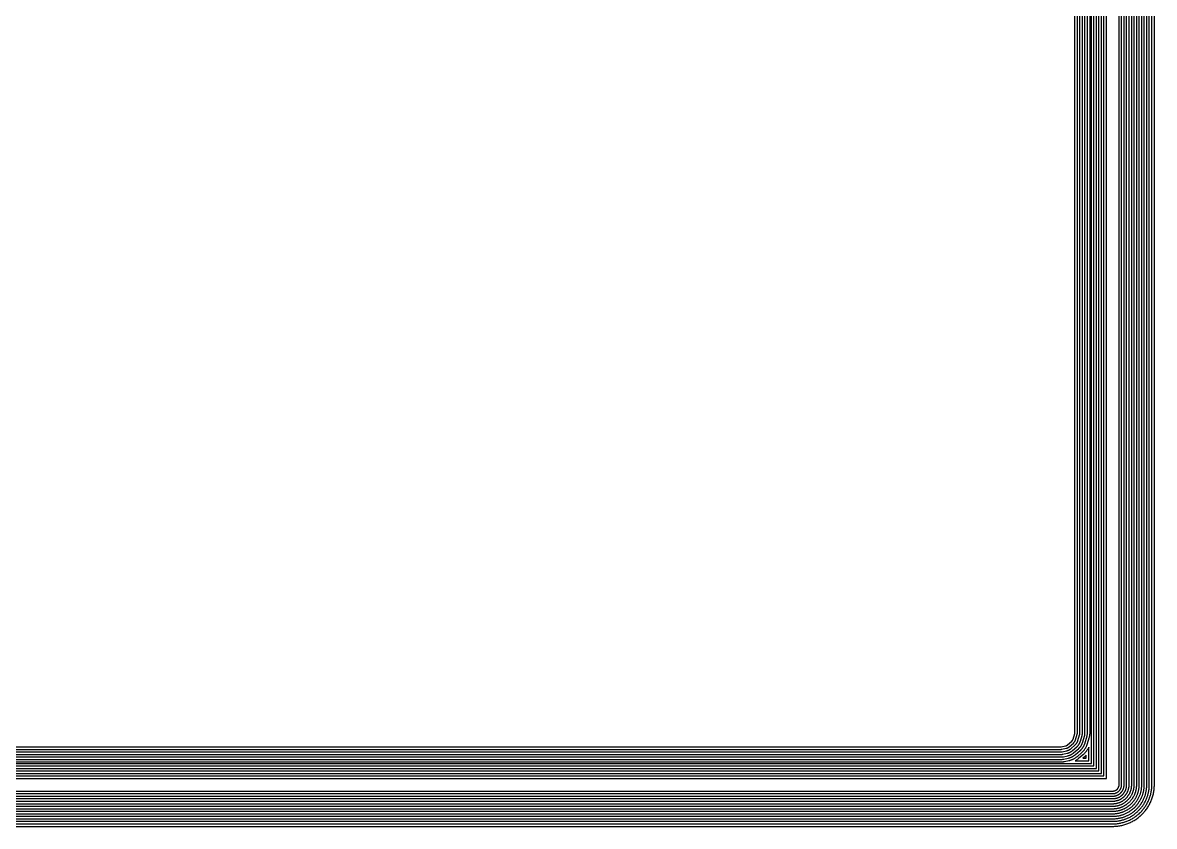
# Model space of a CAD drawing. Header units: metres. Extents: x 129.5 to 156.5, y -104.5 to -85.4.
# Drawn here: x 142.98 to 156.45, y -104.49 to -94.92 of the extents above; entities that cross this region are included whole.
import ezdxf

# ---------------------------------------------------------------- set-up
doc = ezdxf.new("R2010")
doc.units = ezdxf.units.M

msp = doc.modelspace()

# ---------------------------------------------------------------- linework, layer by layer
for points in [[(130, -104.067), (155.956, -104.067), (155.957, -104.067), (155.958, -104.067), (155.961, -104.067), (155.962, -104.067), (155.963, -104.067), (155.965, -104.067), (155.966, -104.066), (155.968, -104.066), (155.969, -104.066), (155.971, -104.066), (155.972, -104.065), (155.973, -104.065), (155.975, -104.064), (155.977, -104.064), (155.978, -104.064), (155.979, -104.063), (155.98, -104.063), (155.982, -104.062), (155.984, -104.062), (155.985, -104.061), (155.986, -104.061), (155.987, -104.06), (155.989, -104.059), (155.99, -104.059), (155.991, -104.058), (155.992, -104.058), (155.993, -104.057), (155.996, -104.056), (155.997, -104.055), (155.998, -104.054), (155.999, -104.054), (156, -104.053), (156.002, -104.051), (156.003, -104.051), (156.004, -104.05), (156.005, -104.049), (156.005, -104.048), (156.007, -104.047), (156.008, -104.046), (156.009, -104.045), (156.01, -104.044), (156.011, -104.043), (156.012, -104.041), (156.013, -104.041), (156.014, -104.04), (156.015, -104.039), (156.015, -104.038), (156.017, -104.036), (156.018, -104.035), (156.018, -104.034), (156.019, -104.033), (156.02, -104.032), (156.021, -104.029), (156.022, -104.028), (156.022, -104.027), (156.023, -104.026), (156.023, -104.025), (156.024, -104.023), (156.025, -104.022), (156.025, -104.021), (156.026, -104.02), (156.026, -104.018), (156.027, -104.016), (156.027, -104.015), (156.028, -104.014), (156.028, -104.013), (156.028, -104.011), (156.029, -104.009), (156.029, -104.008), (156.03, -104.007), (156.03, -104.005), (156.03, -104.004), (156.03, -104.002), (156.031, -104.001), (156.031, -103.999), (156.031, -103.998), (156.031, -103.997), (156.031, -103.994), (156.031, -103.993), (156.031, -103.992), (156.031, -85.852)], [(130, -104.097), (155.956, -104.097), (155.958, -104.097), (155.96, -104.097), (155.962, -104.097), (155.964, -104.097), (155.966, -104.097), (155.968, -104.096), (155.97, -104.096), (155.973, -104.096), (155.975, -104.095), (155.976, -104.095), (155.978, -104.095), (155.98, -104.094), (155.983, -104.094), (155.985, -104.093), (155.986, -104.092), (155.988, -104.092), (155.99, -104.091), (155.993, -104.09), (155.994, -104.09), (155.996, -104.089), (155.998, -104.088), (156, -104.087), (156.002, -104.086), (156.004, -104.086), (156.006, -104.085), (156.007, -104.084), (156.009, -104.083), (156.011, -104.081), (156.013, -104.08), (156.014, -104.079), (156.016, -104.078), (156.018, -104.077), (156.02, -104.076), (156.021, -104.074), (156.023, -104.073), (156.024, -104.072), (156.026, -104.071), (156.027, -104.069), (156.029, -104.068), (156.03, -104.066), (156.032, -104.065), (156.033, -104.063), (156.035, -104.062), (156.036, -104.06), (156.037, -104.059), (156.038, -104.057), (156.04, -104.056), (156.041, -104.054), (156.042, -104.052), (156.043, -104.05), (156.044, -104.049), (156.045, -104.047), (156.047, -104.045), (156.048, -104.043), (156.049, -104.042), (156.05, -104.04), (156.05, -104.038), (156.051, -104.036), (156.052, -104.034), (156.053, -104.032), (156.054, -104.03), (156.054, -104.029), (156.055, -104.026), (156.056, -104.024), (156.056, -104.022), (156.057, -104.021), (156.058, -104.019), (156.058, -104.016), (156.059, -104.014), (156.059, -104.012), (156.059, -104.011), (156.06, -104.009), (156.06, -104.006), (156.06, -104.004), (156.061, -104.002), (156.061, -104), (156.061, -103.998), (156.061, -103.996), (156.061, -103.994), (156.061, -103.992), (156.061, -85.852)], [(130, -104.127), (155.956, -104.127), (155.959, -104.127), (155.961, -104.127), (155.964, -104.127), (155.967, -104.127), (155.969, -104.126), (155.972, -104.126), (155.975, -104.126), (155.977, -104.125), (155.98, -104.125), (155.982, -104.124), (155.985, -104.124), (155.988, -104.123), (155.99, -104.123), (155.993, -104.122), (155.995, -104.121), (155.998, -104.12), (156, -104.12), (156.003, -104.119), (156.005, -104.118), (156.008, -104.117), (156.01, -104.116), (156.013, -104.115), (156.015, -104.113), (156.017, -104.112), (156.02, -104.111), (156.022, -104.11), (156.024, -104.108), (156.026, -104.107), (156.029, -104.106), (156.031, -104.104), (156.033, -104.103), (156.035, -104.101), (156.037, -104.1), (156.04, -104.098), (156.042, -104.096), (156.044, -104.095), (156.046, -104.093), (156.048, -104.091), (156.05, -104.089), (156.051, -104.087), (156.053, -104.086), (156.055, -104.084), (156.057, -104.082), (156.059, -104.08), (156.06, -104.078), (156.062, -104.076), (156.064, -104.073), (156.065, -104.071), (156.067, -104.069), (156.068, -104.067), (156.07, -104.065), (156.071, -104.062), (156.072, -104.06), (156.074, -104.058), (156.075, -104.056), (156.076, -104.053), (156.077, -104.051), (156.079, -104.049), (156.08, -104.046), (156.081, -104.044), (156.082, -104.041), (156.083, -104.039), (156.084, -104.036), (156.084, -104.034), (156.085, -104.031), (156.086, -104.029), (156.087, -104.026), (156.087, -104.024), (156.088, -104.021), (156.088, -104.018), (156.089, -104.016), (156.089, -104.013), (156.09, -104.011), (156.09, -104.008), (156.09, -104.005), (156.091, -104.003), (156.091, -104), (156.091, -103.997), (156.091, -103.995), (156.091, -103.992), (156.091, -85.852)], [(130, -104.157), (155.956, -104.157), (155.959, -104.157), (155.963, -104.157), (155.965, -104.157), (155.969, -104.157), (155.972, -104.156), (155.976, -104.156), (155.979, -104.155), (155.981, -104.155), (155.985, -104.154), (155.988, -104.154), (155.992, -104.153), (155.995, -104.152), (155.997, -104.152), (156.001, -104.151), (156.004, -104.15), (156.007, -104.149), (156.01, -104.148), (156.013, -104.147), (156.016, -104.146), (156.019, -104.144), (156.022, -104.143), (156.025, -104.142), (156.028, -104.141), (156.031, -104.139), (156.034, -104.138), (156.037, -104.136), (156.04, -104.134), (156.042, -104.133), (156.045, -104.131), (156.048, -104.129), (156.051, -104.127), (156.053, -104.125), (156.055, -104.124), (156.058, -104.122), (156.061, -104.12), (156.063, -104.117), (156.066, -104.115), (156.068, -104.113), (156.07, -104.111), (156.073, -104.109), (156.075, -104.106), (156.077, -104.104), (156.079, -104.102), (156.081, -104.099), (156.084, -104.097), (156.086, -104.094), (156.088, -104.091), (156.089, -104.089), (156.091, -104.087), (156.093, -104.084), (156.095, -104.081), (156.097, -104.078), (156.098, -104.076), (156.1, -104.073), (156.102, -104.07), (156.103, -104.067), (156.105, -104.064), (156.106, -104.061), (156.107, -104.058), (156.108, -104.055), (156.11, -104.052), (156.111, -104.049), (156.112, -104.046), (156.113, -104.043), (156.114, -104.04), (156.115, -104.037), (156.116, -104.033), (156.116, -104.031), (156.117, -104.028), (156.118, -104.024), (156.118, -104.021), (156.119, -104.017), (156.119, -104.015), (156.12, -104.012), (156.12, -104.008), (156.121, -104.005), (156.121, -104.001), (156.121, -103.999), (156.121, -103.995), (156.121, -103.992), (156.121, -85.852)], [(130, -104.187), (155.956, -104.187), (155.96, -104.187), (155.964, -104.187), (155.967, -104.187), (155.971, -104.186), (155.975, -104.186), (155.979, -104.186), (155.983, -104.185), (155.986, -104.185), (155.99, -104.184), (155.994, -104.183), (155.998, -104.182), (156.002, -104.181), (156.005, -104.181), (156.009, -104.18), (156.013, -104.179), (156.017, -104.177), (156.021, -104.176), (156.023, -104.175), (156.027, -104.174), (156.031, -104.172), (156.034, -104.171), (156.038, -104.169), (156.04, -104.168), (156.044, -104.166), (156.048, -104.164), (156.052, -104.162), (156.055, -104.16), (156.057, -104.159), (156.061, -104.156), (156.064, -104.154), (156.068, -104.152), (156.071, -104.149), (156.073, -104.148), (156.076, -104.145), (156.08, -104.143), (156.083, -104.14), (156.086, -104.137), (156.088, -104.136), (156.091, -104.133), (156.094, -104.13), (156.097, -104.127), (156.1, -104.124), (156.101, -104.122), (156.104, -104.119), (156.107, -104.116), (156.109, -104.112), (156.112, -104.109), (156.113, -104.107), (156.116, -104.104), (156.118, -104.1), (156.12, -104.097), (156.123, -104.093), (156.124, -104.091), (156.126, -104.088), (156.128, -104.084), (156.13, -104.08), (156.132, -104.076), (156.133, -104.074), (156.135, -104.07), (156.136, -104.067), (156.138, -104.063), (156.139, -104.059), (156.14, -104.057), (156.141, -104.053), (156.143, -104.049), (156.144, -104.045), (156.145, -104.041), (156.145, -104.038), (156.146, -104.034), (156.147, -104.03), (156.148, -104.026), (156.149, -104.022), (156.149, -104.019), (156.15, -104.015), (156.15, -104.011), (156.15, -104.007), (156.151, -104.003), (156.151, -104), (156.151, -103.996), (156.151, -103.992), (156.151, -85.852)], [(130, -104.217), (155.956, -104.217), (155.961, -104.217), (155.966, -104.217), (155.968, -104.217), (155.973, -104.216), (155.978, -104.216), (155.983, -104.215), (155.988, -104.215), (155.99, -104.214), (155.995, -104.214), (156, -104.213), (156.005, -104.212), (156.009, -104.211), (156.012, -104.21), (156.017, -104.209), (156.021, -104.207), (156.026, -104.206), (156.031, -104.204), (156.033, -104.203), (156.038, -104.202), (156.042, -104.2), (156.047, -104.198), (156.051, -104.196), (156.053, -104.195), (156.058, -104.193), (156.062, -104.19), (156.066, -104.188), (156.071, -104.186), (156.073, -104.184), (156.077, -104.182), (156.081, -104.179), (156.085, -104.176), (156.089, -104.173), (156.091, -104.172), (156.095, -104.169), (156.099, -104.166), (156.103, -104.163), (156.106, -104.16), (156.108, -104.158), (156.112, -104.155), (156.115, -104.151), (156.119, -104.148), (156.122, -104.144), (156.124, -104.142), (156.127, -104.139), (156.13, -104.135), (156.133, -104.131), (156.136, -104.127), (156.137, -104.125), (156.14, -104.121), (156.143, -104.117), (156.146, -104.113), (156.148, -104.109), (156.15, -104.107), (156.152, -104.102), (156.154, -104.098), (156.157, -104.094), (156.159, -104.089), (156.16, -104.087), (156.162, -104.083), (156.164, -104.078), (156.166, -104.074), (156.167, -104.069), (156.168, -104.067), (156.17, -104.062), (156.171, -104.057), (156.173, -104.053), (156.174, -104.048), (156.175, -104.045), (156.176, -104.041), (156.177, -104.036), (156.178, -104.031), (156.178, -104.026), (156.179, -104.024), (156.179, -104.019), (156.18, -104.014), (156.18, -104.009), (156.181, -104.004), (156.181, -104.002), (156.181, -103.997), (156.181, -103.992), (156.181, -85.852)], [(130, -104.247), (155.956, -104.247), (155.962, -104.247), (155.967, -104.247), (155.97, -104.247), (155.975, -104.246), (155.981, -104.246), (155.987, -104.245), (155.992, -104.244), (155.995, -104.244), (156, -104.243), (156.006, -104.242), (156.011, -104.241), (156.017, -104.24), (156.019, -104.239), (156.025, -104.238), (156.03, -104.236), (156.035, -104.234), (156.041, -104.232), (156.043, -104.232), (156.048, -104.23), (156.054, -104.228), (156.059, -104.225), (156.064, -104.223), (156.066, -104.222), (156.071, -104.22), (156.076, -104.217), (156.081, -104.214), (156.086, -104.211), (156.088, -104.21), (156.093, -104.207), (156.098, -104.204), (156.102, -104.201), (156.107, -104.198), (156.109, -104.196), (156.113, -104.193), (156.118, -104.189), (156.122, -104.185), (156.126, -104.182), (156.128, -104.18), (156.132, -104.176), (156.136, -104.172), (156.14, -104.168), (156.144, -104.164), (156.146, -104.162), (156.149, -104.158), (156.153, -104.154), (156.157, -104.149), (156.16, -104.145), (156.162, -104.143), (156.165, -104.138), (156.168, -104.134), (156.171, -104.129), (156.174, -104.124), (156.175, -104.122), (156.178, -104.117), (156.181, -104.112), (156.184, -104.107), (156.186, -104.102), (156.187, -104.1), (156.189, -104.095), (156.192, -104.09), (156.194, -104.084), (156.196, -104.079), (156.196, -104.077), (156.198, -104.071), (156.2, -104.066), (156.202, -104.061), (156.203, -104.055), (156.204, -104.053), (156.205, -104.047), (156.206, -104.042), (156.207, -104.036), (156.208, -104.031), (156.208, -104.028), (156.209, -104.023), (156.21, -104.017), (156.21, -104.011), (156.211, -104.006), (156.211, -104.003), (156.211, -103.998), (156.211, -103.992), (156.211, -85.852)], [(130, -104.277), (155.956, -104.277), (155.962, -104.277), (155.969, -104.277), (155.971, -104.277), (155.978, -104.276), (155.984, -104.276), (155.99, -104.275), (155.997, -104.274), (155.999, -104.274), (156.005, -104.273), (156.012, -104.272), (156.018, -104.27), (156.024, -104.269), (156.026, -104.268), (156.033, -104.267), (156.039, -104.265), (156.045, -104.263), (156.051, -104.261), (156.053, -104.26), (156.059, -104.258), (156.065, -104.255), (156.071, -104.253), (156.077, -104.25), (156.079, -104.249), (156.085, -104.246), (156.09, -104.243), (156.096, -104.24), (156.101, -104.237), (156.104, -104.236), (156.109, -104.232), (156.114, -104.229), (156.12, -104.225), (156.125, -104.222), (156.127, -104.22), (156.132, -104.216), (156.137, -104.212), (156.142, -104.208), (156.146, -104.204), (156.148, -104.202), (156.153, -104.198), (156.158, -104.194), (156.162, -104.189), (156.166, -104.184), (156.168, -104.182), (156.172, -104.178), (156.176, -104.173), (156.18, -104.168), (156.184, -104.163), (156.186, -104.161), (156.189, -104.156), (156.193, -104.15), (156.196, -104.145), (156.2, -104.14), (156.201, -104.137), (156.204, -104.132), (156.207, -104.126), (156.21, -104.121), (156.213, -104.115), (156.214, -104.113), (156.217, -104.107), (156.219, -104.101), (156.222, -104.095), (156.224, -104.089), (156.225, -104.087), (156.227, -104.081), (156.229, -104.075), (156.231, -104.069), (156.232, -104.062), (156.233, -104.06), (156.234, -104.054), (156.236, -104.048), (156.237, -104.041), (156.238, -104.035), (156.238, -104.033), (156.239, -104.026), (156.24, -104.02), (156.24, -104.014), (156.241, -104.007), (156.241, -104.005), (156.241, -103.998), (156.241, -103.992), (156.241, -85.852)], [(130, -104.307), (155.956, -104.307), (155.963, -104.307), (155.97, -104.307), (155.973, -104.307), (155.98, -104.306), (155.987, -104.305), (155.994, -104.305), (156.001, -104.304), (156.003, -104.303), (156.01, -104.302), (156.017, -104.301), (156.024, -104.299), (156.031, -104.298), (156.034, -104.297), (156.041, -104.295), (156.047, -104.293), (156.054, -104.291), (156.061, -104.289), (156.063, -104.288), (156.07, -104.286), (156.077, -104.283), (156.083, -104.28), (156.09, -104.277), (156.092, -104.276), (156.098, -104.273), (156.104, -104.27), (156.111, -104.266), (156.117, -104.263), (156.119, -104.262), (156.125, -104.258), (156.131, -104.254), (156.137, -104.25), (156.143, -104.246), (156.145, -104.244), (156.15, -104.24), (156.156, -104.236), (156.161, -104.231), (156.167, -104.226), (156.168, -104.225), (156.174, -104.22), (156.179, -104.215), (156.184, -104.21), (156.189, -104.204), (156.19, -104.203), (156.195, -104.197), (156.2, -104.192), (156.204, -104.186), (156.208, -104.181), (156.21, -104.179), (156.214, -104.173), (156.218, -104.167), (156.222, -104.161), (156.226, -104.155), (156.227, -104.153), (156.23, -104.147), (156.234, -104.14), (156.237, -104.134), (156.24, -104.128), (156.241, -104.126), (156.244, -104.119), (156.247, -104.113), (156.25, -104.106), (156.252, -104.099), (156.253, -104.097), (156.255, -104.09), (156.257, -104.083), (156.259, -104.077), (156.261, -104.07), (156.262, -104.067), (156.263, -104.06), (156.265, -104.053), (156.266, -104.046), (156.267, -104.039), (156.268, -104.037), (156.269, -104.03), (156.269, -104.023), (156.27, -104.016), (156.271, -104.009), (156.271, -104.006), (156.271, -103.999), (156.271, -103.992), (156.271, -85.852)], [(130, -104.337), (155.956, -104.337), (155.964, -104.337), (155.972, -104.337), (155.974, -104.337), (155.982, -104.336), (155.99, -104.335), (155.998, -104.334), (156.005, -104.333), (156.008, -104.333), (156.016, -104.332), (156.023, -104.33), (156.031, -104.329), (156.039, -104.327), (156.041, -104.326), (156.049, -104.324), (156.056, -104.322), (156.064, -104.32), (156.071, -104.317), (156.073, -104.316), (156.081, -104.314), (156.088, -104.311), (156.095, -104.308), (156.102, -104.304), (156.105, -104.303), (156.112, -104.3), (156.119, -104.296), (156.126, -104.292), (156.132, -104.289), (156.134, -104.287), (156.141, -104.283), (156.148, -104.279), (156.154, -104.274), (156.161, -104.27), (156.162, -104.268), (156.169, -104.264), (156.175, -104.259), (156.181, -104.254), (156.187, -104.248), (156.189, -104.247), (156.194, -104.241), (156.2, -104.236), (156.205, -104.23), (156.211, -104.225), (156.212, -104.223), (156.218, -104.217), (156.223, -104.211), (156.228, -104.205), (156.232, -104.198), (156.234, -104.197), (156.238, -104.19), (156.243, -104.184), (156.247, -104.177), (156.251, -104.17), (156.253, -104.168), (156.256, -104.162), (156.26, -104.155), (156.264, -104.148), (156.267, -104.141), (156.268, -104.138), (156.272, -104.131), (156.275, -104.124), (156.278, -104.117), (156.28, -104.109), (156.281, -104.107), (156.284, -104.1), (156.286, -104.092), (156.288, -104.085), (156.29, -104.077), (156.291, -104.075), (156.293, -104.067), (156.294, -104.059), (156.296, -104.052), (156.297, -104.044), (156.297, -104.041), (156.298, -104.034), (156.299, -104.026), (156.3, -104.018), (156.301, -104.01), (156.301, -104.008), (156.301, -104), (156.301, -103.992), (156.301, -85.852)], [(130, -104.367), (155.956, -104.367), (155.965, -104.367), (155.973, -104.367), (155.976, -104.366), (155.984, -104.366), (155.993, -104.365), (156.001, -104.364), (156.01, -104.363), (156.012, -104.363), (156.021, -104.361), (156.029, -104.36), (156.038, -104.358), (156.046, -104.356), (156.048, -104.355), (156.057, -104.353), (156.065, -104.351), (156.073, -104.348), (156.081, -104.345), (156.083, -104.345), (156.092, -104.342), (156.1, -104.338), (156.107, -104.335), (156.115, -104.332), (156.117, -104.33), (156.125, -104.327), (156.133, -104.323), (156.14, -104.319), (156.148, -104.314), (156.15, -104.313), (156.157, -104.308), (156.164, -104.304), (156.171, -104.299), (156.178, -104.294), (156.18, -104.292), (156.187, -104.287), (156.194, -104.282), (156.2, -104.276), (156.207, -104.271), (156.209, -104.269), (156.215, -104.263), (156.221, -104.257), (156.227, -104.251), (156.233, -104.245), (156.235, -104.243), (156.24, -104.236), (156.246, -104.23), (156.251, -104.223), (156.256, -104.216), (156.258, -104.214), (156.263, -104.207), (156.268, -104.2), (156.272, -104.193), (156.277, -104.186), (156.278, -104.184), (156.283, -104.176), (156.287, -104.169), (156.291, -104.161), (156.294, -104.153), (156.296, -104.151), (156.299, -104.143), (156.302, -104.136), (156.306, -104.128), (156.309, -104.119), (156.309, -104.117), (156.312, -104.109), (156.315, -104.101), (156.317, -104.093), (156.319, -104.084), (156.32, -104.082), (156.322, -104.074), (156.324, -104.065), (156.325, -104.057), (156.327, -104.048), (156.327, -104.046), (156.328, -104.037), (156.329, -104.029), (156.33, -104.02), (156.33, -104.012), (156.331, -104.009), (156.331, -104.001), (156.331, -103.992), (156.331, -85.852)], [(130, -104.397), (155.956, -104.397), (155.965, -104.397), (155.975, -104.397), (155.977, -104.396), (155.986, -104.396), (155.996, -104.395), (156.005, -104.394), (156.014, -104.393), (156.017, -104.392), (156.026, -104.391), (156.035, -104.389), (156.044, -104.387), (156.053, -104.385), (156.056, -104.385), (156.065, -104.382), (156.074, -104.38), (156.082, -104.377), (156.091, -104.374), (156.094, -104.373), (156.102, -104.37), (156.111, -104.366), (156.12, -104.363), (156.128, -104.359), (156.13, -104.358), (156.139, -104.353), (156.147, -104.349), (156.155, -104.345), (156.163, -104.34), (156.165, -104.339), (156.173, -104.334), (156.181, -104.329), (156.189, -104.323), (156.196, -104.318), (156.198, -104.317), (156.206, -104.311), (156.213, -104.305), (156.22, -104.299), (156.227, -104.293), (156.229, -104.291), (156.236, -104.285), (156.242, -104.278), (156.249, -104.272), (156.255, -104.265), (156.257, -104.263), (156.263, -104.256), (156.269, -104.249), (156.275, -104.242), (156.281, -104.234), (156.282, -104.232), (156.287, -104.225), (156.293, -104.217), (156.298, -104.209), (156.303, -104.201), (156.304, -104.199), (156.309, -104.191), (156.313, -104.183), (156.317, -104.175), (156.322, -104.166), (156.323, -104.164), (156.327, -104.156), (156.33, -104.147), (156.334, -104.138), (156.337, -104.13), (156.338, -104.127), (156.341, -104.118), (156.344, -104.11), (156.346, -104.101), (156.349, -104.092), (156.349, -104.089), (156.351, -104.08), (156.353, -104.071), (156.355, -104.062), (156.356, -104.053), (156.357, -104.05), (156.358, -104.041), (156.359, -104.032), (156.36, -104.022), (156.36, -104.013), (156.361, -104.011), (156.361, -104.001), (156.361, -103.992), (156.361, -85.852)], [(130, -104.427), (155.956, -104.427), (155.966, -104.427), (155.976, -104.427), (155.979, -104.426), (155.989, -104.426), (155.999, -104.425), (156.009, -104.424), (156.019, -104.422), (156.021, -104.422), (156.031, -104.42), (156.041, -104.419), (156.051, -104.417), (156.061, -104.414), (156.063, -104.414), (156.073, -104.411), (156.082, -104.408), (156.092, -104.405), (156.101, -104.402), (156.104, -104.401), (156.113, -104.398), (156.122, -104.394), (156.132, -104.39), (156.141, -104.386), (156.143, -104.385), (156.152, -104.38), (156.161, -104.376), (156.17, -104.371), (156.179, -104.366), (156.181, -104.364), (156.189, -104.359), (156.198, -104.354), (156.206, -104.348), (156.214, -104.342), (156.216, -104.341), (156.224, -104.335), (156.232, -104.328), (156.24, -104.322), (156.247, -104.315), (156.249, -104.313), (156.256, -104.307), (156.264, -104.3), (156.271, -104.292), (156.277, -104.285), (156.279, -104.283), (156.286, -104.276), (156.292, -104.268), (156.299, -104.26), (156.305, -104.252), (156.306, -104.25), (156.312, -104.242), (156.318, -104.234), (156.323, -104.225), (156.328, -104.217), (156.33, -104.215), (156.335, -104.206), (156.34, -104.197), (156.344, -104.188), (156.349, -104.179), (156.35, -104.177), (156.354, -104.168), (156.358, -104.158), (156.362, -104.149), (156.365, -104.14), (156.366, -104.137), (156.369, -104.128), (156.372, -104.118), (156.375, -104.109), (156.378, -104.099), (156.378, -104.097), (156.381, -104.087), (156.383, -104.077), (156.384, -104.067), (156.386, -104.057), (156.386, -104.055), (156.388, -104.045), (156.389, -104.035), (156.39, -104.025), (156.39, -104.015), (156.391, -104.012), (156.391, -104.002), (156.391, -103.992), (156.391, -85.852)], [(130, -104.457), (155.956, -104.457), (155.967, -104.457), (155.978, -104.456), (155.98, -104.456), (155.991, -104.456), (156.002, -104.455), (156.012, -104.454), (156.023, -104.452), (156.025, -104.452), (156.036, -104.45), (156.047, -104.448), (156.057, -104.446), (156.068, -104.443), (156.07, -104.443), (156.081, -104.44), (156.091, -104.437), (156.101, -104.434), (156.111, -104.43), (156.114, -104.429), (156.124, -104.426), (156.134, -104.422), (156.144, -104.417), (156.154, -104.413), (156.156, -104.412), (156.166, -104.407), (156.175, -104.402), (156.185, -104.397), (156.194, -104.391), (156.196, -104.39), (156.205, -104.385), (156.214, -104.379), (156.223, -104.373), (156.232, -104.366), (156.234, -104.365), (156.243, -104.358), (156.251, -104.351), (156.259, -104.345), (156.267, -104.337), (156.269, -104.336), (156.277, -104.328), (156.285, -104.321), (156.292, -104.313), (156.3, -104.305), (156.301, -104.303), (156.309, -104.295), (156.315, -104.287), (156.322, -104.279), (156.329, -104.27), (156.33, -104.268), (156.337, -104.259), (156.343, -104.25), (156.349, -104.241), (156.354, -104.232), (156.355, -104.23), (156.361, -104.221), (156.366, -104.211), (156.371, -104.202), (156.376, -104.192), (156.377, -104.19), (156.381, -104.18), (156.386, -104.17), (156.39, -104.16), (156.393, -104.15), (156.394, -104.147), (156.398, -104.137), (156.401, -104.127), (156.404, -104.117), (156.407, -104.106), (156.407, -104.104), (156.41, -104.093), (156.412, -104.083), (156.414, -104.072), (156.416, -104.061), (156.416, -104.059), (156.418, -104.048), (156.419, -104.038), (156.42, -104.027), (156.42, -104.016), (156.42, -104.014), (156.421, -104.003), (156.421, -103.992), (156.421, -85.852)], [(130, -104.487), (155.956, -104.487), (155.968, -104.487), (155.979, -104.486), (155.982, -104.486), (155.993, -104.486), (156.005, -104.485), (156.016, -104.483), (156.027, -104.482), (156.03, -104.481), (156.041, -104.48), (156.053, -104.478), (156.064, -104.475), (156.075, -104.472), (156.077, -104.472), (156.089, -104.469), (156.1, -104.466), (156.111, -104.462), (156.122, -104.458), (156.124, -104.458), (156.135, -104.454), (156.145, -104.449), (156.156, -104.445), (156.167, -104.44), (156.169, -104.439), (156.179, -104.434), (156.189, -104.429), (156.199, -104.423), (156.209, -104.417), (156.212, -104.416), (156.221, -104.41), (156.231, -104.404), (156.241, -104.397), (156.25, -104.39), (156.252, -104.389), (156.261, -104.382), (156.27, -104.375), (156.279, -104.367), (156.288, -104.36), (156.289, -104.358), (156.298, -104.35), (156.306, -104.342), (156.314, -104.334), (156.322, -104.325), (156.324, -104.324), (156.331, -104.315), (156.339, -104.306), (156.346, -104.297), (156.353, -104.288), (156.354, -104.286), (156.361, -104.277), (156.368, -104.267), (156.374, -104.257), (156.38, -104.248), (156.381, -104.245), (156.387, -104.235), (156.393, -104.225), (156.398, -104.215), (156.403, -104.205), (156.404, -104.203), (156.409, -104.192), (156.413, -104.181), (156.418, -104.171), (156.422, -104.16), (156.422, -104.158), (156.426, -104.147), (156.43, -104.136), (156.433, -104.125), (156.436, -104.113), (156.436, -104.111), (156.439, -104.1), (156.442, -104.089), (156.444, -104.077), (156.445, -104.066), (156.446, -104.063), (156.447, -104.052), (156.449, -104.041), (156.45, -104.029), (156.45, -104.018), (156.45, -104.015), (156.451, -104.004), (156.451, -103.992), (156.451, -85.852)], [(130.075, -85.927), (130.075, -103.917), (155.881, -103.917), (155.881, -85.927), (130.075, -85.927)], [(130.105, -85.957), (130.105, -103.887), (155.851, -103.887), (155.851, -85.957), (130.105, -85.957)], [(130.135, -85.987), (130.135, -103.857), (155.821, -103.857), (155.821, -85.987), (130.135, -85.987)], [(130.165, -86.017), (130.165, -103.827), (155.791, -103.827), (155.791, -86.017), (130.165, -86.017)], [(130.195, -86.047), (130.195, -103.797), (155.761, -103.797), (155.761, -86.047), (130.195, -86.047)], [(130.225, -86.077), (130.225, -103.767), (155.731, -103.767), (155.731, -86.077), (130.225, -86.077)], [(130.255, -86.107), (130.255, -103.737), (155.701, -103.737), (155.701, -86.107), (130.255, -86.107)], [(130.625, -103.541), (155.331, -103.541), (155.333, -103.541), (155.334, -103.541), (155.335, -103.541), (155.336, -103.541), (155.337, -103.541), (155.339, -103.541), (155.34, -103.541), (155.341, -103.541), (155.342, -103.54), (155.394, -103.529), (155.395, -103.529), (155.396, -103.529), (155.397, -103.528), (155.398, -103.528), (155.4, -103.527), (155.401, -103.527), (155.402, -103.527), (155.403, -103.526), (155.404, -103.526), (155.405, -103.525), (155.407, -103.524), (155.408, -103.524), (155.409, -103.523), (155.41, -103.523), (155.411, -103.522), (155.412, -103.521), (155.413, -103.52), (155.414, -103.52), (155.415, -103.519), (155.416, -103.518), (155.469, -103.472), (155.469, -103.472), (155.47, -103.471), (155.471, -103.47), (155.472, -103.469), (155.473, -103.468), (155.474, -103.467), (155.475, -103.466), (155.475, -103.465), (155.476, -103.464), (155.477, -103.463), (155.478, -103.462), (155.478, -103.461), (155.479, -103.46), (155.479, -103.459), (155.48, -103.458), (155.481, -103.457), (155.481, -103.456), (155.482, -103.454), (155.482, -103.453), (155.483, -103.452), (155.483, -103.451), (155.483, -103.45), (155.484, -103.449), (155.503, -103.382), (155.504, -103.38), (155.504, -103.379), (155.504, -103.378), (155.505, -103.377), (155.505, -103.376), (155.505, -103.375), (155.505, -103.373), (155.505, -103.372), (155.505, -103.371), (155.505, -103.37), (155.505, -103.369), (155.505, -103.367), (155.505, -86.477)], [(130.625, -103.571), (155.331, -103.571), (155.333, -103.571), (155.335, -103.571), (155.337, -103.571), (155.339, -103.571), (155.341, -103.571), (155.343, -103.571), (155.345, -103.57), (155.347, -103.57), (155.349, -103.57), (155.4, -103.558), (155.402, -103.558), (155.404, -103.558), (155.406, -103.557), (155.408, -103.556), (155.41, -103.556), (155.412, -103.555), (155.413, -103.554), (155.415, -103.554), (155.417, -103.553), (155.419, -103.552), (155.421, -103.551), (155.422, -103.55), (155.424, -103.549), (155.426, -103.548), (155.427, -103.547), (155.429, -103.546), (155.431, -103.545), (155.432, -103.543), (155.434, -103.542), (155.435, -103.541), (155.488, -103.495), (155.49, -103.494), (155.491, -103.492), (155.493, -103.491), (155.494, -103.49), (155.495, -103.488), (155.497, -103.487), (155.498, -103.485), (155.499, -103.483), (155.5, -103.482), (155.501, -103.48), (155.503, -103.479), (155.504, -103.477), (155.505, -103.475), (155.506, -103.474), (155.507, -103.472), (155.508, -103.47), (155.508, -103.468), (155.509, -103.466), (155.51, -103.465), (155.511, -103.463), (155.511, -103.461), (155.512, -103.459), (155.513, -103.457), (155.532, -103.39), (155.533, -103.388), (155.533, -103.386), (155.534, -103.385), (155.534, -103.383), (155.534, -103.381), (155.535, -103.379), (155.535, -103.377), (155.535, -103.375), (155.535, -103.373), (155.535, -103.371), (155.535, -103.369), (155.535, -103.367), (155.535, -86.477)], [(130.625, -103.601), (155.331, -103.601), (155.334, -103.601), (155.337, -103.601), (155.339, -103.601), (155.342, -103.601), (155.345, -103.601), (155.347, -103.6), (155.35, -103.6), (155.352, -103.6), (155.355, -103.599), (155.406, -103.588), (155.409, -103.587), (155.412, -103.586), (155.414, -103.586), (155.417, -103.585), (155.42, -103.584), (155.422, -103.583), (155.425, -103.582), (155.427, -103.581), (155.43, -103.58), (155.432, -103.579), (155.435, -103.577), (155.437, -103.576), (155.439, -103.575), (155.442, -103.573), (155.444, -103.572), (155.446, -103.57), (155.449, -103.569), (155.451, -103.567), (155.453, -103.565), (155.455, -103.563), (155.508, -103.518), (155.51, -103.516), (155.512, -103.514), (155.514, -103.512), (155.516, -103.51), (155.518, -103.508), (155.519, -103.506), (155.521, -103.504), (155.523, -103.502), (155.524, -103.5), (155.526, -103.497), (155.528, -103.495), (155.529, -103.493), (155.531, -103.491), (155.532, -103.488), (155.533, -103.486), (155.534, -103.483), (155.536, -103.481), (155.537, -103.478), (155.538, -103.476), (155.539, -103.473), (155.54, -103.471), (155.541, -103.468), (155.541, -103.466), (155.561, -103.398), (155.562, -103.396), (155.562, -103.393), (155.563, -103.391), (155.564, -103.388), (155.564, -103.386), (155.564, -103.383), (155.565, -103.381), (155.565, -103.378), (155.565, -103.375), (155.565, -103.373), (155.565, -103.37), (155.565, -103.367), (155.565, -86.477)], [(130.625, -103.631), (155.331, -103.631), (155.335, -103.631), (155.338, -103.631), (155.341, -103.631), (155.345, -103.631), (155.348, -103.631), (155.351, -103.63), (155.355, -103.63), (155.358, -103.629), (155.361, -103.628), (155.413, -103.617), (155.416, -103.616), (155.42, -103.615), (155.423, -103.614), (155.426, -103.613), (155.43, -103.612), (155.433, -103.611), (155.436, -103.61), (155.439, -103.608), (155.443, -103.607), (155.446, -103.605), (155.449, -103.604), (155.452, -103.602), (155.455, -103.6), (155.458, -103.599), (155.461, -103.597), (155.464, -103.595), (155.467, -103.593), (155.469, -103.591), (155.472, -103.588), (155.475, -103.586), (155.527, -103.54), (155.53, -103.538), (155.533, -103.536), (155.535, -103.533), (155.538, -103.531), (155.54, -103.528), (155.542, -103.526), (155.544, -103.523), (155.547, -103.52), (155.549, -103.517), (155.551, -103.515), (155.553, -103.512), (155.555, -103.509), (155.556, -103.506), (155.558, -103.503), (155.56, -103.5), (155.561, -103.497), (155.563, -103.493), (155.564, -103.49), (155.566, -103.487), (155.567, -103.484), (155.568, -103.481), (155.569, -103.477), (155.57, -103.474), (155.59, -103.407), (155.591, -103.404), (155.592, -103.401), (155.592, -103.397), (155.593, -103.394), (155.594, -103.391), (155.594, -103.387), (155.595, -103.384), (155.595, -103.381), (155.595, -103.377), (155.595, -103.374), (155.595, -103.371), (155.595, -103.367), (155.595, -86.477)], [(130.625, -103.661), (155.331, -103.661), (155.336, -103.661), (155.34, -103.661), (155.344, -103.661), (155.348, -103.661), (155.352, -103.66), (155.356, -103.66), (155.36, -103.659), (155.364, -103.658), (155.368, -103.658), (155.419, -103.646), (155.423, -103.645), (155.427, -103.644), (155.431, -103.643), (155.436, -103.642), (155.44, -103.641), (155.444, -103.639), (155.448, -103.638), (155.451, -103.636), (155.455, -103.634), (155.459, -103.632), (155.463, -103.63), (155.467, -103.628), (155.47, -103.626), (155.474, -103.624), (155.477, -103.622), (155.481, -103.619), (155.484, -103.617), (155.488, -103.614), (155.491, -103.612), (155.494, -103.609), (155.547, -103.563), (155.55, -103.56), (155.553, -103.557), (155.556, -103.554), (155.559, -103.551), (155.562, -103.548), (155.565, -103.545), (155.568, -103.542), (155.57, -103.539), (155.573, -103.535), (155.575, -103.532), (155.578, -103.528), (155.58, -103.525), (155.582, -103.521), (155.584, -103.517), (155.586, -103.514), (155.588, -103.51), (155.59, -103.506), (155.592, -103.502), (155.593, -103.498), (155.595, -103.494), (155.596, -103.49), (155.598, -103.486), (155.599, -103.482), (155.619, -103.415), (155.62, -103.412), (155.621, -103.408), (155.622, -103.404), (155.622, -103.4), (155.623, -103.396), (155.624, -103.392), (155.624, -103.388), (155.625, -103.384), (155.625, -103.38), (155.625, -103.376), (155.625, -103.372), (155.625, -103.367), (155.625, -86.477)], [(130.625, -103.691), (155.331, -103.691), (155.336, -103.691), (155.341, -103.691), (155.346, -103.691), (155.351, -103.691), (155.355, -103.69), (155.36, -103.689), (155.365, -103.689), (155.369, -103.688), (155.374, -103.687), (155.426, -103.676), (155.43, -103.675), (155.435, -103.673), (155.44, -103.672), (155.445, -103.671), (155.45, -103.669), (155.454, -103.667), (155.459, -103.665), (155.463, -103.663), (155.468, -103.661), (155.473, -103.659), (155.477, -103.657), (155.481, -103.654), (155.486, -103.652), (155.49, -103.649), (155.494, -103.647), (155.498, -103.644), (155.502, -103.641), (155.506, -103.638), (155.51, -103.635), (155.514, -103.631), (155.567, -103.586), (155.571, -103.582), (155.574, -103.579), (155.578, -103.576), (155.581, -103.572), (155.584, -103.568), (155.588, -103.565), (155.591, -103.561), (155.594, -103.557), (155.597, -103.553), (155.6, -103.549), (155.603, -103.545), (155.605, -103.541), (155.608, -103.536), (155.61, -103.532), (155.613, -103.528), (155.615, -103.523), (155.617, -103.519), (155.619, -103.514), (155.621, -103.51), (155.623, -103.505), (155.625, -103.5), (155.626, -103.496), (155.628, -103.491), (155.647, -103.424), (155.649, -103.419), (155.65, -103.415), (155.651, -103.41), (155.652, -103.405), (155.653, -103.401), (155.653, -103.396), (155.654, -103.391), (155.655, -103.387), (155.655, -103.382), (155.655, -103.377), (155.655, -103.372), (155.655, -103.367), (155.655, -86.477)], [(130.625, -103.721), (155.331, -103.721), (155.337, -103.721), (155.342, -103.721), (155.348, -103.721), (155.353, -103.72), (155.359, -103.72), (155.364, -103.719), (155.37, -103.718), (155.375, -103.717), (155.38, -103.716), (155.432, -103.705), (155.438, -103.704), (155.443, -103.702), (155.449, -103.701), (155.454, -103.699), (155.46, -103.697), (155.465, -103.695), (155.47, -103.693), (155.476, -103.691), (155.481, -103.688), (155.486, -103.686), (155.491, -103.683), (155.496, -103.681), (155.501, -103.678), (155.506, -103.675), (155.511, -103.672), (155.516, -103.668), (155.52, -103.665), (155.525, -103.661), (155.529, -103.658), (155.534, -103.654), (155.586, -103.608), (155.591, -103.605), (155.595, -103.601), (155.599, -103.597), (155.603, -103.593), (155.607, -103.588), (155.611, -103.584), (155.614, -103.58), (155.618, -103.575), (155.621, -103.571), (155.625, -103.566), (155.628, -103.561), (155.631, -103.556), (155.634, -103.552), (155.637, -103.547), (155.639, -103.542), (155.642, -103.537), (155.644, -103.531), (155.647, -103.526), (155.649, -103.521), (155.651, -103.516), (155.653, -103.51), (155.655, -103.505), (155.656, -103.499), (155.676, -103.432), (155.678, -103.427), (155.679, -103.422), (155.68, -103.416), (155.681, -103.411), (155.682, -103.406), (155.683, -103.4), (155.684, -103.395), (155.684, -103.389), (155.685, -103.384), (155.685, -103.378), (155.685, -103.373), (155.685, -103.367), (155.685, -86.477)], [(155.51, -103.707), (155.671, -103.707), (155.671, -103.545), (155.669, -103.55), (155.666, -103.556), (155.663, -103.561), (155.66, -103.567), (155.656, -103.572), (155.653, -103.578), (155.649, -103.583), (155.645, -103.588), (155.642, -103.594), (155.637, -103.599), (155.633, -103.604), (155.629, -103.608), (155.625, -103.613), (155.62, -103.618), (155.616, -103.622), (155.611, -103.627), (155.606, -103.631), (155.553, -103.677), (155.548, -103.681), (155.543, -103.685), (155.538, -103.689), (155.533, -103.693), (155.527, -103.696), (155.522, -103.7), (155.516, -103.703), (155.511, -103.707), (155.51, -103.707)], [(155.599, -103.677), (155.641, -103.677), (155.641, -103.639), (155.636, -103.644), (155.631, -103.649), (155.626, -103.654), (155.599, -103.677)]]:
    msp.add_lwpolyline(points)

doc.saveas('drawing.dxf')
